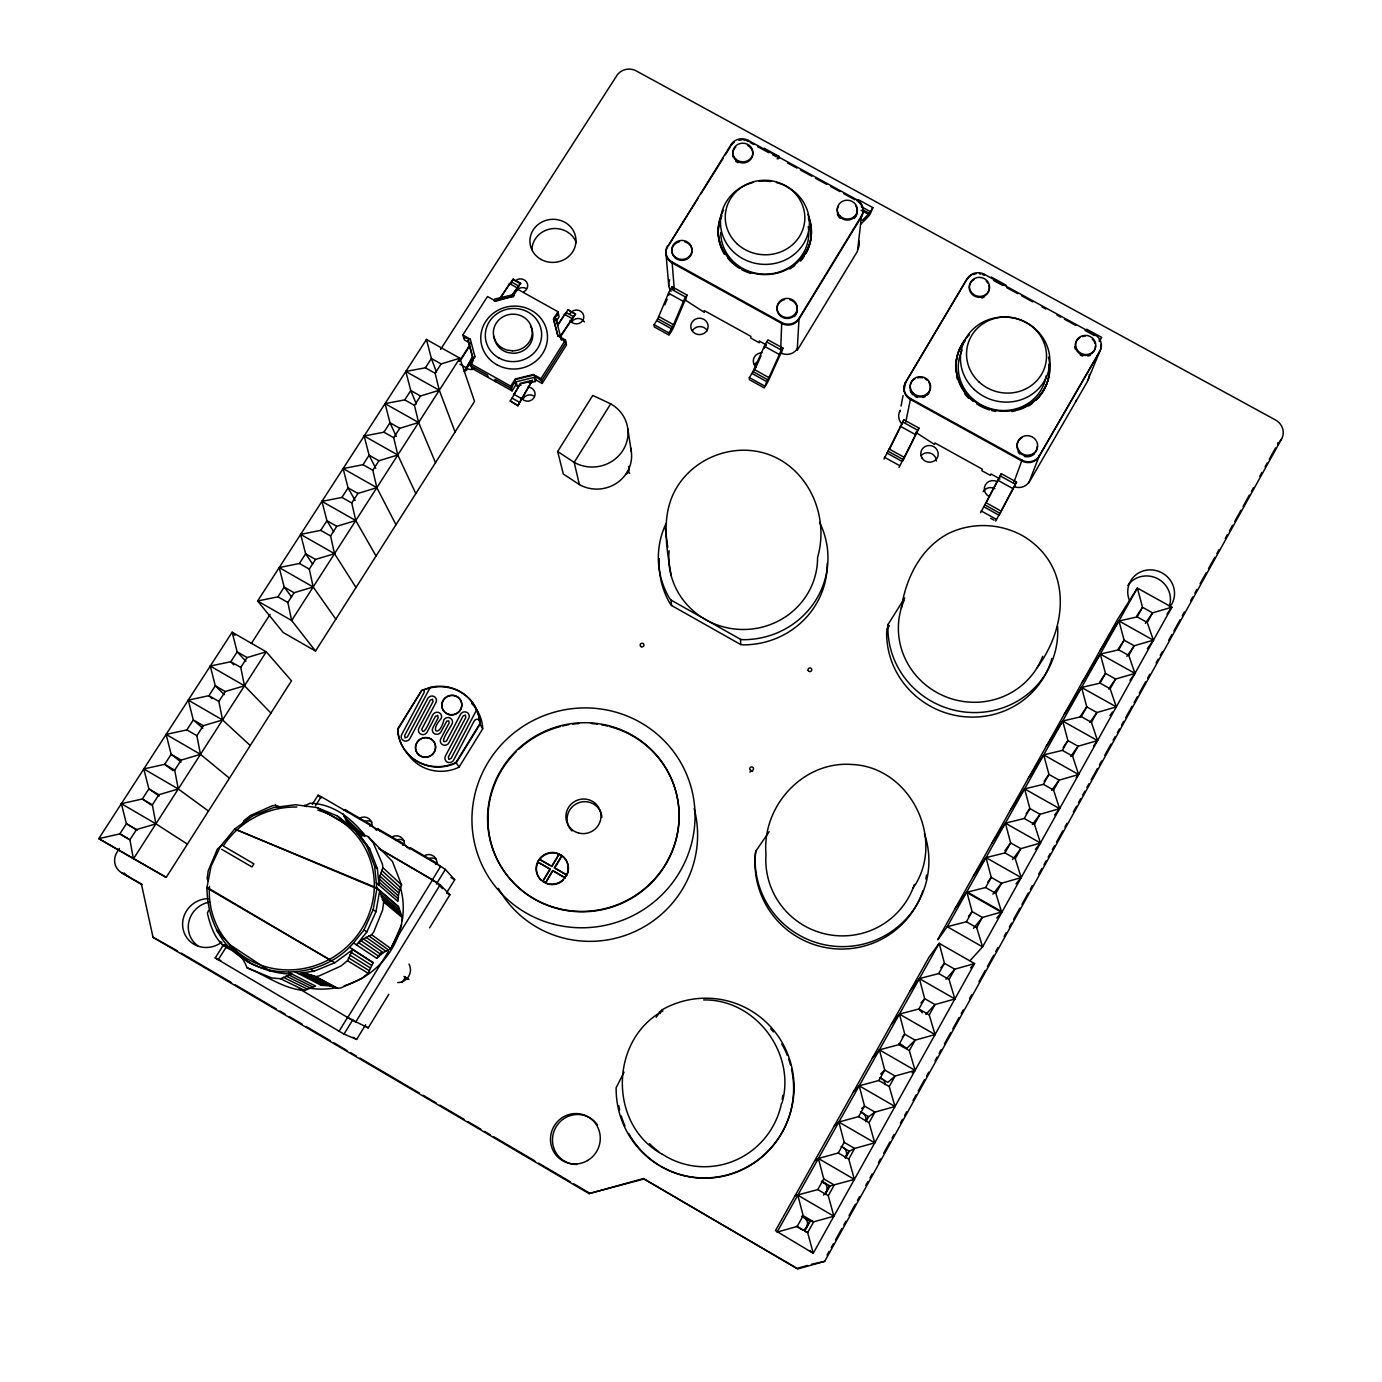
<?xml version="1.0" encoding="UTF-8"?>
<svg xmlns="http://www.w3.org/2000/svg" width="1382" height="1382" viewBox="0 0 1382 1382"><rect width="100%" height="100%" fill="white"/><g stroke="black" fill="none" stroke-linecap="round" stroke-linejoin="round"><path stroke-width="1.5" d="M863.059 210.962A12.542 11.73 6.9 0 1 861.435 216.819L799.003 319.173A12.68 11.972 4.6 0 1 781.694 323.44L672.17 262.96A12.645 11.868 0.3 0 1 667.696 246.704L731.13 144.488A12.524 11.643 3 0 1 748.232 140.394L748.215 141.482A12.507 11.626 3 0 0 746.764 140.791M749.355 377.562L749.355 379.67L764.229 387.927L766.803 381.674A7.186 1.157 -61.5 0 0 768.928 377.614L779.362 354.535A6.875 1.106 -61.7 0 1 781.642 350.233L782.938 348.109L767.943 339.817L766.647 341.924A6.875 1.157 -61.7 0 0 764.367 346.243L754.019 369.34A7.186 1.209 -61.6 0 1 751.912 373.399L749.355 377.562L764.263 385.837M368.148 836.628L373.261 842.916L382.365 863.905L382.883 867.671L379.912 876.153L379.031 885.05L377.39 868.777L369.685 848.824L357.351 831.929L368.148 836.628L392.384 861.401L401.557 884.929L398.759 892.997L397.93 901.444L376.301 882.683L374.643 866.272L366.886 846.199L354.466 829.165L317.117 807.589L295.437 804.756L273.515 807.572L252.802 815.846L234.715 829.01L220.464 846.25L211.031 866.376L206.989 887.33C207.006 909.339 213.899 930.967 228.894 947.447C245.996 963.565 268.367 973.533 291.999 974.137L280.494 978.75L271.77 977.972L247.015 967.797C244.459 961.129 240.589 953.856 233.61 951.11M769.169 831.636L755.833 851.139L755.246 856.875A86.185 85.39 19.9 0 0 922.848 890.906M778.705 158.844L778.792 156.235L764.194 148.254M667.61 245.72A12.645 11.868 0.3 0 0 672.101 261.975L781.728 322.524L780.571 352.79A12.248 11.609 4.5 0 0 797.31 348.644M782.938 348.109L781.556 352.427A6.858 1.106 -61.7 0 0 779.275 356.729L769.273 378.841A10.261 1.658 -61.5 0 1 766.578 384.058L765.006 386.632M861.556 215.799L799.055 318.24L797.207 350.372L857.462 251.282L861.556 215.799A12.559 11.747 6.9 0 0 856.823 199.716L748.232 140.394M856.702 200.753L856.823 199.716M398.517 907.058L376.906 888.626L234.715 829.01L376.802 887.9L398.413 906.367L402.335 917.579L401.419 925.076L390.985 948.657L383.246 952.613L376.63 958.262L353.55 942.921C327.741 972.911 280.701 980.892 246.341 961.095M383.66 902.031L382.659 909.926L373.779 931.865L371.62 934.75L363.466 938.914L356.47 944.856L366.835 931.969L375.939 911.792L379.653 890.958L383.66 902.031L402.335 917.579M858.17 199.595L872.854 207.628L870.28 213.847A10.227 1.572 -62.3 0 1 867.81 217.112L860.537 224.368M782.057 1102.957C796.239 1053.395 755.522 998.892 703.645 999.946M671.168 575.603C666.193 545.717 660.337 513.137 677.681 485.98C691.812 463.834 717.016 450.497 743.153 450.204C798.26 449.945 832.102 507.28 817.574 557.464A74.403 71.829 1.4 0 1 739.802 629.415A74.403 71.829 1.4 0 1 669.113 550.71M904.726 597.905L888.332 624.042L886.674 631.712A84.423 81.728 19.2 0 0 958.659 715.997A84.423 81.728 19.2 0 0 1051.909 658.437M888.332 624.042L887.952 626.426A85.2 82.436 19.1 0 0 974.707 712.576A85.2 82.436 19.1 0 0 1057.576 626.184M353.55 942.921L364.002 929.931L373.175 909.615L376.906 888.626L376.301 882.683M884.031 459.118L903.845 419.748L918.978 428.126L904.122 458.323A10.313 0.985 -61.1 0 1 902.792 460.897M899.924 411.888L900.235 410.281A12.3 11.712 10.8 0 0 901.289 423.307M901.047 406.066L903.068 395.511M903.88 391.279L905.659 381.968L967.279 278.542A12.611 11.851 12.2 0 1 984.364 274.327L1094.769 334.669A12.68 11.937 17.3 0 1 1099.882 351.08L1087.15 381.95L1028.692 483.113L1039.333 455.749L1099.882 351.08M903.845 419.748L902.17 423.911M229.257 947.655L229.844 944.718L216.508 930.138L219.133 931.503M905.763 422.201L910.531 398.569A12.732 12.093 10.8 0 1 905.659 381.968M899.026 467.444L918.978 428.126M755.833 851.139L755.332 853.592A86.997 86.168 19.6 0 0 852.832 946.014A86.997 86.168 19.6 0 0 924.42 833.536M904.778 384.248A12.732 12.093 10.8 0 1 905.504 382.831L967.279 278.542M984.364 274.327L984.122 275.294A12.593 11.833 12.2 0 0 982.637 274.603M901.323 608.097C905.901 578.16 920.533 548.36 948.138 533.642C971.874 521.912 1000.568 523.122 1023.492 536.233C1072.536 566.084 1067.802 626.392 1037.087 667.748M294.625 971.632L321.229 985.331L329.832 985.832L337.985 988.389L341.026 987.871L361.773 978.456L368.165 973.274L373.175 962.528L349.871 947.447M373.019 962.822L352.669 949.659L334.824 962.753L314.077 971.218L297.994 973.36L307.063 973.895L315.666 976.59L318.862 976.038L340.767 966.122L347.521 960.68L352.825 949.365M980.598 512.722L1001.311 473.68L1016.565 482.111L999.221 514.968M242.869 823.517L243.837 820.701L250.574 815.397L272.254 805.775L275.433 805.257L280.995 807.226M1001.311 473.68L998.806 478.794M464.162 371.447L472.454 356.66L469.552 345.327L459.256 361.41M464.818 371.343L472.661 357.264M995.714 521.1L1016.565 482.111M512.048 398.137L520.358 383.315L532.415 380.344L517.904 405.79L510.217 401.005L512.048 398.137L519.546 402.335L517.904 405.79M1013.956 482.059L1022.024 460.154A12.801 12.179 16.9 0 0 1039.333 455.749M519.546 402.335L532.415 380.344M1094.769 334.669L1094.406 335.567L1085.06 330.471M473.266 360.184L470.968 365.85L487.431 375.075L488.174 377.459M1075.542 402.024L1076.215 400.4M686.94 295.005L685.627 297.113A6.858 1.417 -62 0 0 683.382 301.431L673.535 324.718A7.169 1.486 -61.9 0 1 671.462 328.778L668.888 332.907L669.095 335.135L654.325 326.929L654.101 324.701L656.675 320.572A7.169 1.537 -61.9 0 0 658.748 316.513L668.491 293.174A6.841 1.468 -62.1 0 1 670.736 288.873L672.049 286.765L686.94 295.005L685.8 299.428A6.841 1.399 -62 0 0 683.554 303.729L674.105 326.066A10.227 2.108 -61.8 0 1 671.479 331.3L669.89 333.857M664.794 304.835L667.143 299.238M754.399 370.601L761.016 355.83M560.626 854.681A16.135 15.789 -30.2 0 1 560.919 881.44A16.135 15.789 -30.2 0 1 536.285 870.85A16.135 15.789 -30.2 0 1 556.825 853.04L561.748 855.631L554.424 867.81L566.62 874.841L564.979 877.605L552.783 870.574L545.441 882.77L547.756 883.996A16.1 15.772 -30.3 0 0 563.372 880.109M554.424 867.81L566.793 875.169L567.76 873.061A16.1 15.772 -30.3 0 0 564.115 857.704L561.748 855.631M208.647 910.323L207.369 913.105C211.049 928.462 217.095 946.756 234.508 950.885M542.884 881.509L550.226 869.313L538.064 862.299L538.617 860.278L539.498 859.207L551.677 866.238L559.002 854.059M538.064 862.299L537.097 864.406A16.1 15.772 -30.3 0 0 540.707 879.798M912.949 888.281C946.48 840.567 910.652 767.045 852.245 764.505C803.201 760.532 761.724 806.276 765.991 854.352A76.304 75.578 19.6 0 0 914.366 884.48M890.008 448.183L898.956 430.027M899.837 428.195L900.373 427.142M986.679 501.804L997.044 482.024M476.635 709.847L451.137 758.373L448.839 759.392L448.338 757.025L468.723 718.346A4.647 4.492 -21.9 0 0 466.753 712.3A4.647 4.492 -21.9 0 0 460.517 714.373L446.49 741.046C437.489 745.416 451.793 725.325 452 724.013A4.647 4.492 -22.9 0 0 450.048 717.984A4.647 4.492 -22.9 0 0 443.795 720.057C439.822 737.28 428.835 732.235 441.065 718.726A4.647 4.492 -23 0 0 439.113 712.697A4.647 4.492 -23 0 0 432.86 714.753C431.84 715.634 423.514 738.644 421.804 729.091L435.935 702.488A4.647 4.474 -22.3 0 0 433.983 696.476A4.647 4.474 -22.3 0 0 427.746 698.532L407.379 736.934L405.099 737.936L404.598 735.587L430.217 687.424L434.553 686.578A41.425 39.957 -23.5 0 1 474.942 706.288L478.794 715.962L479.83 723.736L482.681 728.85L459.083 767.114L456.665 768.271A40.994 39.542 -23.7 0 1 406.135 751.29M900.77 426.416L901.772 424.602M998.391 479.519L997.217 481.679A8.758 8.378 16.2 0 0 985.401 484.84A8.758 8.378 16.2 0 0 988.821 496.328M827.058 1255.132L829.148 1251.366M831.238 1247.601L833.346 1243.817M835.436 1240.051L841.724 1228.736M843.815 1224.97L845.922 1221.187M849.066 1215.538L855.354 1204.223M857.445 1200.44L859.535 1196.674M865.823 1185.359L867.913 1181.593M870.021 1177.809L872.111 1174.044M878.399 1162.728L880.489 1158.962M883.634 1153.296L889.922 1141.981M892.029 1138.215L894.119 1134.432M900.408 1123.117L902.498 1119.351M904.605 1115.585L906.696 1111.802M912.984 1100.487L916.128 1094.838M918.218 1091.054L924.506 1079.739M926.596 1075.973L928.704 1072.207M934.992 1060.892L937.082 1057.109M939.173 1053.343L941.28 1049.577M944.424 1043.911L950.712 1032.596M952.803 1028.83L959.091 1017.515M961.181 1013.732L963.271 1009.966M969.559 998.65L971.667 994.885M978.992 981.686L985.28 970.354M987.387 966.588L993.675 955.273M995.766 951.507L997.856 947.724M1004.144 936.409L1006.234 932.643M1009.378 926.994L1011.486 923.211M1013.576 919.445L1019.864 908.129M1021.954 904.364L1028.243 893.031M1030.35 889.265L1032.44 885.499M1038.728 874.184L1041.873 868.518M1043.963 864.752L1046.053 860.986M1048.161 857.203L1050.251 853.437M1052.341 849.671L1054.449 845.888M1056.539 842.122L1062.827 830.807M1064.917 827.041L1067.025 823.257M1073.313 811.942L1076.457 806.293M1078.547 802.51L1080.638 798.744M1082.745 794.978L1084.835 791.195M1086.926 787.429L1089.016 783.663M1091.124 779.88L1097.412 768.565M1099.502 764.799L1101.592 761.033M1104.736 755.367L1111.024 744.052M1113.132 740.286L1115.222 736.502M1117.312 732.736L1119.42 728.97M1121.51 725.187L1123.601 721.421M1125.708 717.655L1131.996 706.34M1134.086 702.557L1137.231 696.908M1139.321 693.125L1145.609 681.81M1147.699 678.044L1149.807 674.278M1156.095 662.963L1158.185 659.179M1160.275 655.413L1162.383 651.648M1168.671 640.332L1171.815 634.666M1173.905 630.9L1180.193 619.585M1182.284 615.802L1184.374 612.036M1190.662 600.721L1192.77 596.955M1194.86 593.172L1196.95 589.406M1200.094 583.74L1206.382 572.424M1208.49 568.658L1214.778 557.343M1216.868 553.577L1218.959 549.794M1225.247 538.479L1227.337 534.713M1229.444 530.947L1232.589 525.281M1234.679 521.515L1240.967 510.2M1243.057 506.417L1249.345 495.102M1251.453 491.336L1253.543 487.57M1259.831 476.254L1261.921 472.471M1265.066 466.822L1267.173 463.056M1269.263 459.273L1275.551 447.958M119.439 848.444L117.107 852.072A15.686 14.822 -35.7 0 0 121.581 872.733L141.482 884.411L153.022 937.307L589.026 1193.616L643.373 1178.587L797.604 1268.987L824.691 1261.369L1281.632 438.854A14.528 13.647 25.2 0 0 1275.5 419.973L636.256 70.914A14.165 13.077 -0.4 0 0 616.873 75.509L440.547 349.473M805.274 1229.082L809.766 1221.049L801.923 1216.471M825.693 1192.562L829.269 1186.171M845.076 1157.874L848.634 1151.534M866.117 1120.249L867.879 1117.105M795.099 1195.689L817.781 1189.591L828.267 1195.706L833.882 1216.212L813.687 1221.826L810.388 1220.98L804.67 1231.207L807.658 1232.589L813.238 1253.284L775.475 1230.636L929.032 957.173L939.173 943.336L974.586 963.582L813.238 1253.284L809.679 1250.658M825.209 1194.48L829.943 1185.998L854.387 1179.399L848.738 1159.066L838.269 1152.985L818.403 1158.479L814.585 1160.984M845.611 1157.978L849.377 1151.241L854.663 1148.442L874.754 1142.828L869.053 1122.668L858.637 1116.621L838.857 1122.011L833.968 1126.468M865.875 1121.718L868.673 1116.708L874.961 1112.113L894.983 1106.498L889.248 1086.528L878.848 1080.517L859.189 1085.803L853.23 1092.195M970.164 960.525L982.585 946.877L976.694 927.65L982.377 917.475L1002.105 911.844L966.83 891.77L954.997 908.803M1001.725 912.517L995.869 893.359L1001.518 883.236L1021.212 877.605L1015.234 858.706L1004.99 852.901L986.005 857.635L973.498 875.877M1015.234 858.706L1020.849 848.652L1040.473 843.02L1034.462 824.277L1024.252 818.507L1005.37 823.154L991.879 843.141M1034.462 824.277L1040.041 814.292L1059.614 808.66L1053.568 790.072L1043.393 784.337L1024.598 788.897L1010.138 810.612M1053.568 790.072L1059.113 780.156L1078.634 774.525L1072.553 756.092L1062.395 750.391L1043.704 754.866L1028.312 778.291M1072.553 756.092L1078.064 746.245L1097.533 740.597L1091.417 722.337L1081.294 716.653L1062.689 721.041L1046.347 746.159M1091.417 722.337L1096.893 712.542L1116.311 706.893L1110.161 688.789L1100.055 683.14L1081.553 687.441L1064.295 714.218M1110.161 688.789L1115.602 679.046L1134.967 673.397L1128.783 655.448L1118.712 649.834L1100.297 654.066L1082.123 682.466M1128.783 655.448L1134.19 645.774L1153.504 640.125L1147.371 648.659M1099.761 651.06L1118.919 620.898L1153.434 640.281L1147.215 622.47L1152.571 612.865L1171.85 607.216L1137.351 588.076L1117.382 619.706L937.722 939.535M828.267 1195.706L834.244 1185.013L823.758 1178.898L818.403 1158.479L854.387 1179.399M848.738 1159.066L854.663 1148.442L844.212 1142.378L838.857 1122.011L874.754 1142.828M869.053 1122.668L874.961 1112.113L864.527 1106.084L859.189 1085.803L894.983 1106.498M889.248 1086.528L895.104 1076.025L915.091 1070.411L909.321 1050.614L898.939 1044.637L879.384 1049.836L872.353 1058.111M909.321 1050.614L915.126 1040.18L935.061 1034.565L929.24 1014.924L918.892 1008.981L899.44 1014.094L891.373 1024.252M929.24 1014.924L935.027 1004.576L954.893 998.961L949.037 979.493L938.706 973.567L919.376 978.594L910.254 990.618M949.037 979.493L954.772 969.197L974.586 963.582L970.596 967.832M937.86 939.743L947.223 926.683L966.398 921.794L972.099 911.619L966.83 891.77M1001.812 912.431L966.519 892.34L985.608 887.52L991.274 877.415L986.005 857.635L1021.212 877.605L1015.977 883.875M1004.99 852.901L1010.622 842.865L1005.37 823.154L1040.473 843.02L1035.36 849.343M1024.252 818.507L1029.849 808.539L1024.598 788.897L1059.614 808.66L1054.604 815.034M1043.393 784.337L1048.938 774.421L1043.704 754.866L1078.634 774.525L1076.181 777.721M1062.395 750.391L1067.906 740.545L1062.689 721.041L1097.533 740.597L1093.646 745.762M1081.294 716.653L1086.77 706.858L1081.553 687.441L1116.311 706.893M1100.055 683.14L1105.496 673.414L1100.297 654.066L1134.967 673.397L1129.975 680.272M1118.712 649.834L1124.119 640.16L1118.919 620.898M1118.85 621.036L1137.161 616.89L1142.534 607.285L1137.351 588.076L947.223 926.683L982.585 946.877L1171.85 607.216L1167.013 614.04M938.706 973.567L944.459 963.306L939.173 943.336L777.064 1232.122L797.155 1226.439L803.184 1215.694L797.794 1195.171L833.882 1216.212M817.781 1189.591L823.758 1178.898M838.269 1152.985L844.212 1142.378M858.637 1116.621L864.527 1106.084L861.642 1108.519M878.848 1080.517L884.722 1070.031L879.384 1049.836L915.091 1070.411L912.103 1072.812M898.939 1044.637L904.761 1034.22L899.44 1014.094L935.061 1034.565M918.892 1008.981L924.679 998.65L919.376 978.594L954.893 998.961M1099.312 341.492L1101.679 337.381L1086.753 329.227M624.042 1072.207L616.147 1087.703A90.003 88.811 -69.9 0 0 719.504 1176.618A90.003 88.811 -69.9 0 0 789.001 1057.524A90.003 88.811 -69.9 0 0 661.391 1010.173L656.139 1017.238M537.857 861.953L550.019 868.984L542.677 881.198L545.441 882.77M551.867 866.566L559.192 854.404L557.067 853.506A16.1 15.772 -30.3 0 0 541.485 857.376L539.706 859.552L550.14 865.564M545.631 883.098L552.783 870.574M554.614 868.155L561.938 855.976M862.403 220.325L868.449 214.279A7.169 1.106 -62.3 0 0 870.418 211.636L872.854 207.628M223.21 945.305L215.212 957.968L343.997 1034.099L356.608 1039.437L365.625 1024.753M446.783 892.617L454.678 879.764L445.367 869.433L440.668 866.341L321.211 796.688L318.085 795.186L312.367 804.22M354.328 1021.004L368.182 1027.897L388.808 994.314M429.647 927.771L449.876 894.793L440.081 884.618L431.702 879.539M402.127 982.55L405.444 977.143L408.951 979.475M430.217 687.424L421.683 690.413L397.671 728.867L397.757 731.493A41.425 39.957 -23.5 0 0 453.521 763.572L455.974 762.398L479.83 723.736M339.022 1031.318L348.057 1016.651M431.633 881.008L440.668 866.341M388.446 951.421L347.728 1017.515L299.186 988.769M391.849 945.91L432.566 879.816L434.19 880.783M343.997 1034.099L352.997 1019.467M436.349 884.065L445.367 869.433M440.184 884.722L355.692 1022.075L348.903 1018.137M579.386 484.581L563.338 474.043L557.654 451.517L592.757 395.407L610.671 403.855L574.186 462.383L579.386 484.581A34.515 32.926 -5.7 0 0 617.737 482.387A34.515 32.926 -5.7 0 0 630.538 447.699M777.133 158.895L778.792 156.235M424.412 689.722A41.391 39.923 -23.5 0 1 479.951 721.542L480.072 724.168L456.233 762.795L453.78 763.97A41.391 39.923 -23.5 0 1 398.068 731.924L397.981 729.299L421.683 690.413M668.819 244.908L698.29 197.954M700.553 194.344L723.218 158.222M725.481 154.611L730.007 147.39M887.037 629.346L889.317 625.718M468.913 342.46L464.438 339.955L462.815 334.98L487.5 296.543L494.981 300.706L513.016 296.301L517.542 289.218L557.965 311.71L553.456 318.827L558.069 336.413L553.595 319.467L554.493 318.033L555.996 318.879L560.556 336.672L575.482 313.921L568.019 309.775L557.568 325.409L562.802 317.152M514.156 393.956L520.513 383.902M521.239 384.991L517.231 385.975L515.745 385.129L514.57 381L516.073 381.829L534.212 377.355L535.11 375.921L533.607 375.075L515.486 379.549L511.426 388.515L494.929 379.29L495.654 381.657M559.572 337.243L575.482 313.921M529.271 383.004L535.283 381.518L536.181 380.085L535.11 375.921L541.589 381.069L565.981 342.46L561.178 338.555M536.181 380.085L542.176 383.436L540.984 378.703L565.463 339.972L557.948 335.791M542.176 383.436L566.499 344.93L565.463 339.972M218.149 959.851L227.322 945.34M315.476 805.758L321.211 796.688M515.745 385.129L512.1 390.864L510.735 386.165L515.313 378.962L533.452 374.487L540.984 378.703M556.359 321.056L559.054 316.806L557.965 311.71M166.203 877.397L291.498 680.808L266.26 651.82L232.141 632.213L98.761 838.649L166.203 877.397L98.761 838.649L119.854 833.882L129.925 839.772L133.398 858.93L266.26 651.82L247.102 657.573L240.762 667.437L244.476 685.783L270.941 713.077M315.511 651.06L474.544 401.385L459.861 358.197L426.451 339.488L257.622 600.997L283.206 632.524L315.511 651.06L291.671 620.518L257.622 600.997L277.937 596.817L287.836 602.483L291.671 620.518L459.861 358.197L441.117 363.95L435.123 373.278L439.303 390.26L455.075 431.944M511.029 296.387L520.599 283.258L513.171 279.112L499.04 299.307M512.169 295.506L520.599 283.258M512.1 390.864L471.763 368.268L470.156 363.431L474.752 356.262M513.171 296.957L514.087 295.541L512.653 294.746L494.566 299.099L493.668 300.516L495.153 301.345L513.016 296.301M287.836 602.483L294.107 592.74L313.178 586.987L335.826 619.188M291.619 596.955L284.208 587.074L279.199 567.57L313.178 586.987L309.292 569.108L315.511 559.434L334.53 553.681L356.003 587.505M312.695 564.167L305.647 553.802L300.637 534.368L334.53 553.681L330.592 535.94L336.776 526.317L355.761 520.565L376.059 556.013M333.615 531.604L326.929 520.72L321.937 501.355L355.761 520.565L351.771 502.996L357.921 493.443L376.837 487.691L395.995 524.711M355.088 500.422L348.091 487.863L343.116 468.567L376.837 487.691L372.812 470.26L378.91 460.759L397.791 455.006L415.809 493.599M375.731 468.308L369.115 455.214L364.14 435.986L397.791 455.006L393.715 437.714L399.778 428.282L418.608 422.529L435.503 462.676M396.237 436.384L390 422.771L385.042 403.613L418.608 422.529L414.479 405.392L420.508 396.012L439.303 390.26L405.807 371.447L410.765 390.536L416.31 403.959M473.456 360.305L468.083 340.387L470.312 339.177L462.815 334.98M470.398 343.306L469.483 344.723L468.083 340.387M460.966 359.648L468.653 347.659M499.178 300.032L508.939 284.796M511.081 283.293L513.171 279.112M181.077 762.035L171.161 754.278L166.099 734.412L186.864 729.903L193.307 719.918L188.263 700.121L208.907 695.699L218.874 701.451L222.554 719.953L250.246 745.537M277.937 596.817L284.208 587.074L294.107 592.74M279.199 567.57L299.41 563.476L305.647 553.802L315.511 559.434M300.637 534.368L320.745 530.342L326.929 520.72L336.776 526.317M321.937 501.355L341.941 497.416L348.091 487.863L357.921 493.443M343.116 468.567L363 464.697L369.115 455.214L378.91 460.759M364.14 435.986L383.937 432.203L390 422.771L399.778 428.282M385.042 403.613L404.736 399.899L410.765 390.536L420.508 396.012M405.807 371.447L425.397 367.802L431.391 358.491L426.451 339.488M251.386 643.425L270.077 614.385M129.925 839.772L136.49 829.58L155.907 823.845L187.399 844.126M137.181 830.288L126.418 823.689L121.357 803.668L155.907 823.845L152.383 804.86L158.895 794.719L178.261 788.984L208.492 811.061M159.189 796.049L148.859 788.88L143.797 768.928L178.261 788.984L174.702 770.154L181.163 760.1L200.476 754.347L229.429 778.187M166.099 734.412L200.476 754.347L196.866 735.69L203.292 725.705L222.554 719.953L188.263 700.121M218.874 701.451L225.266 691.518L244.476 685.783L210.271 666.055L215.298 685.783L224.402 694.645M1136.695 616.113L1142.534 607.285L1152.571 612.865L1145.402 623.351M1118.176 649.091L1124.119 640.16L1134.19 645.774L1126.866 656.381M1099.83 681.827L1105.496 673.414L1115.602 679.046L1108.606 689.048M1079.843 717.051L1086.77 706.858L1096.893 712.542L1089.759 722.596M1063.207 747.368L1067.906 740.545L1078.064 746.245L1070.774 756.369M1277.607 444.624L1281.632 438.854M1044.118 781.314L1048.938 774.421L1059.113 780.156L1051.65 790.349M1026.135 813.739L1029.849 808.539L1040.041 814.292L1032.371 824.553M1004.852 850.811L1010.622 842.865L1020.849 848.652L1012.453 859.604M1109.953 715.496L1112.493 712.058M987.733 882.182L991.274 877.415L1001.518 883.236L992.915 894.154M968.471 916.37L972.099 911.619L982.377 917.475L973.515 928.324M376.63 958.262L381.536 952.129M435.537 864.424L436.902 863.197L440.271 866.842M940.866 967.728L944.459 963.306L954.772 969.197L945.944 979.268M409.193 849.066L410.592 847.857L436.988 863.232M402.611 845.231L404.028 844.022L407.725 847.874M376.336 829.908L377.77 828.716L404.114 844.074M369.771 826.073L371.309 824.95L376.595 830.288M920.965 1002.969L924.679 998.65L935.027 1004.576L925.854 1014.388M996.768 917.993L1002.105 911.844M902.187 1037.018L904.761 1034.22L915.126 1040.18L906.92 1048.282L898.697 1043.548M880.662 1074.021L884.722 1070.031L895.104 1076.025L887.849 1082.382L879.626 1077.632M554.493 318.033L558.501 314.267M662.963 1010.95C609.687 1039.748 608.356 1124.464 661.702 1153.918M563.856 315.493L565.912 313.939M247.015 967.797C266.104 975.312 283.586 989.132 304.645 990.445L315.562 986.057L288.596 972.41M304.61 805.844L310.086 803.236C332.181 803.702 350.372 817.28 363.725 833.882L364.762 836.456M222.433 844.972L217.423 848.98L208.233 870.729L207.127 878.607L208.423 881.232M643.373 1178.587L797.086 1268.348L807.399 1265.446M811.528 1264.271L824.691 1261.369M644.427 1178.863L589.026 1193.616M522.534 383.401L532.571 380.931M121.357 803.668L142.346 799.003L152.383 804.86M143.797 768.928L164.683 764.332L174.702 770.154M210.271 666.055L230.811 661.719L240.762 667.437M321.229 985.331L328.847 984.312M665.986 523.692A84.82 81.883 1.4 0 0 669.389 598.078L670.875 599.995L740.614 639.365L743.084 639.693A84.82 81.883 1.4 0 0 819.543 522.361M659.318 558.587A84.043 81.175 1.4 0 0 670.097 603.623L671.583 605.523L740.683 644.548L743.136 644.858A84.043 81.175 1.4 0 0 827.248 563.39M423.255 689.67L424.378 691.967L401.696 734.619A4.664 4.492 -25.2 0 0 403.648 740.683A4.664 4.492 -25.2 0 0 409.901 738.593L430.268 700.19L432.549 699.188L433.032 701.538L418.901 728.141A4.664 4.492 -24.3 0 0 420.854 734.188A4.664 4.492 -24.3 0 0 427.107 732.115L435.382 716.429L437.662 715.41L438.163 717.776L432.825 727.83A4.664 4.492 -23.8 0 0 434.777 733.877A4.664 4.492 -23.8 0 0 441.031 731.804L446.783 721.058L448.925 720.92L449.098 723.062L440.806 738.748A4.664 4.509 -24.2 0 0 442.758 744.794A4.664 4.509 -24.2 0 0 449.012 742.721L463.056 716.031L465.319 715.03L465.838 717.379L445.436 756.058A4.664 4.509 -25.1 0 0 447.405 762.138A4.664 4.509 -25.1 0 0 453.659 760.048L474.181 721.007A3.196 3.092 -21.8 0 1 479.139 720.039L479.623 720.575M220.446 942.23L221.535 942.921M463.626 337.484L468.999 338.953M221.846 944.614L232.746 949.365M352.565 1020.192L349.542 1018.499M317.117 807.589L337.122 815.846L358.664 833.363M153.022 937.307L177.57 950.92M215.212 957.968L220.774 960.542M280.494 978.75L304.645 990.445M283.224 977.281L307.236 989.063M270.164 971.304L229.844 944.718L228.894 947.447L233.057 949.538M286.057 976.038L309.913 987.871M227.512 946.549L233.264 949.399M288.959 975.018L312.678 986.886M301.051 973.291L324.131 985.262M304.075 973.481L326.998 985.435M307.063 973.895L329.832 985.832M312.885 975.467L335.36 987.318M310.017 974.569L332.63 986.472M315.666 976.59L337.985 988.389M121.581 872.733L142.139 884.445M310.829 969.473L314.077 971.218M750.098 142.501L753.829 144.54M757.578 146.596L768.807 152.728M772.538 154.767L776.287 156.805M787.498 162.938L796.861 168.051M800.593 170.09L811.821 176.222M815.553 178.278L826.782 184.393M830.53 186.449L839.876 191.562M843.607 193.601L854.836 199.734M991.274 277.056L1006.096 285.158M861.228 206.626L870.418 211.636M993.468 280.408L1002.814 285.504M1006.545 287.56L1017.757 293.675M1021.505 295.731L1032.717 301.863M1042.063 306.959L1045.811 309.015M1057.023 315.148L1060.754 317.186M1064.503 319.225L1075.714 325.357M863.819 210.392L869.347 213.398M861.107 210.254L868.449 214.279M910.531 398.569L1022.024 460.154M670.736 288.873L685.627 297.113M766.647 341.924L781.642 350.233M685.247 300.049L704.336 312.367L704.25 310.57L750.841 336.344L750.823 338.089L759.305 342.771L759.323 341.043L766.405 344.964M902.567 421.89L917.717 430.268M1000.067 475.84L1015.304 484.287M668.491 293.174L683.382 301.431M764.367 346.243L779.362 354.535M915.661 432.272L934.595 444.52L934.975 442.966L982.326 469.189L981.842 470.675L990.462 475.443L990.946 473.957L999.946 478.932M900.235 426.192L915.368 434.57M997.683 480.141L1012.92 488.589M658.748 316.513L673.535 324.718M754.019 369.34L768.928 377.614M657.797 318.776L672.585 326.981M753.017 371.585L767.908 379.86M889.058 448.943L904.104 457.287M985.902 502.651L1001.034 511.046M656.675 320.572L671.462 328.778M751.912 373.399L766.803 381.674M887.97 451.154L902.999 459.48M984.744 504.845L999.877 513.24M886.881 452.985L901.91 461.329M983.673 506.693L998.806 515.089M654.101 324.701L668.888 332.907M884.376 457.2L899.423 465.544M981.203 510.943L996.353 519.338M990.669 518.319L994.038 520.168M1137.161 616.89L1147.215 622.47M513.344 279.786L520.755 283.897M575.603 314.56L568.019 309.775M511.375 281.928L518.803 286.057M566.223 312.591L573.685 316.737M509.232 283.431L516.661 287.577M564.167 314.146L571.647 318.309M472.54 357.454L474.026 358.301L474.959 356.867L470.312 339.177M470.156 363.431L510.735 386.165M459.981 364.243L465.596 367.387M513.534 394.095L521.049 398.31M510.217 401.005L517.732 405.22M441.117 363.95L431.391 358.491L436.591 372.414M425.397 367.802L435.123 373.278M404.736 399.899L414.479 405.392M383.937 432.203L393.715 437.714M363 464.697L372.812 470.26M341.941 497.416L351.771 502.996M985.608 887.52L995.869 893.359M320.745 530.342L330.592 535.94M966.398 921.794L976.694 927.65M299.41 563.476L309.292 569.108M247.102 657.573L237.168 651.855L232.141 632.213L234.975 635.357M552.973 870.902L565.152 877.933M225.266 691.518L215.298 685.783L208.907 695.699L211.982 698.601M203.292 725.705L193.307 719.918L202.809 728.228M860.416 1111.923L868.673 1116.708M186.864 729.903L196.866 735.69M181.163 760.1L171.161 754.278L164.683 764.332L173.044 770.655M841.085 1146.438L849.377 1151.241M343.824 810.474A3.887 0.864 -58.5 0 1 345.137 809.697L371.309 824.95M450.998 877.622L454.678 879.764M378.927 848.496L432.566 879.816M379.912 849.308L432.773 880.161M446.611 892.893L449.876 894.793M158.895 794.719L148.859 788.88L142.346 799.003L151.053 804.842M821.651 1181.161L829.943 1185.998M821.444 1181.627L827.697 1185.272M221.638 849.274L251.939 866.946L253.891 863.836L223.262 845.974A83.732 80.191 -36.2 0 1 296.836 807.036M803.184 1215.694L813.687 1221.826L807.658 1232.589L797.155 1226.439M802.078 1216.125L810.388 1220.98M136.49 829.58L126.418 823.689L119.854 833.882L128.923 839.237M796.36 1226.352L803.011 1230.239M207.093 888.056L334.824 962.753M348.178 1017.791L349.37 1018.482M348.247 1017.757L346.986 1016.997M181.301 953.096L231.537 982.637M235.251 984.83L276.193 1008.895M279.907 1011.071L285.487 1014.353M289.218 1016.547L302.243 1024.2M305.958 1026.394L330.16 1040.611M333.874 1042.788L346.899 1050.458M350.613 1052.635L356.193 1055.917M359.925 1058.111L419.472 1093.11M423.186 1095.287L436.211 1102.957M439.925 1105.134L464.127 1119.351M467.842 1121.545L480.867 1129.198M484.581 1131.392L490.161 1134.674M493.892 1136.85L534.834 1160.915M538.548 1163.108L570.179 1181.696M573.893 1183.89L588.784 1192.631M206.989 887.33L331.732 960.939M364.9 1025.945L368.182 1027.897M237.341 952.319L224.61 944.787L225.802 945.409M352.946 1037.277L356.608 1039.437M347.521 960.68L368.165 973.274M348.471 957.795L369.063 970.544M434.224 881.042L436.246 882.338M349.646 954.979L370.186 967.866M351.045 952.267L371.499 965.292M557.654 451.517L574.186 462.383A35.587 33.876 -5.5 0 0 623.006 450.238A35.587 33.876 -5.5 0 0 610.671 403.855M403.976 976.418L407.517 978.767M358.646 942.697L378.685 956.206M360.978 940.71L380.896 954.323M363.466 938.914L383.246 952.613M366.075 937.324L385.733 951.092M368.804 935.925L388.307 949.779M361.065 831.981L363.725 833.882M364.002 929.931L366.835 931.969M371.62 934.75L390.985 948.657M237.428 952.993L250.073 962.909M373.175 909.615L375.939 911.792M382.313 899.406L401.074 915.074M381.207 896.659L400.003 912.483M275.433 805.257L278.646 807.969M380.309 893.843L399.156 909.805M379.1 882.079L397.981 898.611M379.394 879.107L398.258 895.795M379.912 876.153L398.759 892.997M380.689 873.269L399.467 890.233M304.679 805.17L306.32 806.639M374.643 866.272L377.39 868.777M381.674 870.418L400.417 887.538M382.883 867.671L401.557 884.929M369.685 848.824L354.086 829.01M337.122 815.846L352.704 828.371L347.003 821.754L343.099 813.946M348.713 824.104L358.888 833.812M318.085 795.186L321.021 797.984M349.784 825.59L358.905 834.279M347.003 821.754L361.6 835.713M345.483 819.267L363.069 836.11M344.187 816.658L363.293 835.039M345.137 809.697L347.953 812.461M377.873 828.768L380.465 831.411M436.867 882.804L442.499 888.643M233.748 664.794L230.811 661.719L237.168 651.855L245.858 661.27M455.974 762.398L459.083 767.114M659.335 1011.762L660.164 1013.593M516.073 381.829L517.231 385.975M560.418 336.431L561.42 340.179M534.212 377.355L535.283 381.518M560.487 335.826L561.109 338.728M555.996 318.879L556.946 323.302M627.791 428.8L631.367 451.931M665.243 527.924L667.731 547.358M670.875 599.995L671.583 605.523M666.038 254.167L668.75 285.694M672.049 286.765L672.239 289.114M672.101 261.975L674.347 290.03M482.681 728.85L482.56 726.258A40.994 39.542 -23.7 0 0 471.59 703.369M731.13 144.488L731.147 145.576A12.507 11.626 3 0 1 734.378 142.191M740.614 639.365L740.683 644.548M317.843 810.197A83.732 80.191 -36.2 0 1 372.034 904.26A83.732 80.191 -36.2 0 1 279.354 969.421A83.732 80.191 -36.2 0 1 209.477 886.363M400.141 886.484A79.966 76.822 -37.4 0 1 402.231 920.671M401.471 924.731A79.966 76.822 -37.4 0 1 344.187 985.798M336.085 987.75A79.966 76.822 -37.4 0 1 309.188 988.147M530.446 325.962A19.383 18.26 -7.1 0 1 530.049 344.239A19.383 18.26 -7.1 0 1 513.067 353.274L508.058 352.617A19.383 18.26 -7.1 0 1 494.151 336.448M671.116 291.222A12.213 11.505 0.2 0 1 669.631 279.786M738.748 140.238A12.507 11.626 3 0 1 741.979 139.876M743.62 139.979A12.507 11.626 3 0 1 745.209 140.29M858.084 201.617A12.542 11.73 6.9 0 1 862.938 209.425M858.827 240.744A12.127 11.384 6.9 0 1 857.686 249.382M808.228 226.613A44.017 41.27 3.7 0 1 768.237 274.068A44.017 41.27 3.7 0 1 720.765 232.383M776.459 182.562A44.483 41.65 3.7 0 1 801.37 246.929A44.483 41.65 3.7 0 1 728.504 246.307A44.483 41.65 3.7 0 1 753.518 182.372M759.202 181.37A44.483 41.65 3.7 0 1 770.776 181.474M796.878 312.367A10.14 9.57 4.5 0 1 794.27 316.651M737.85 162.713A10.002 9.311 3 0 1 735.777 161.21M733.186 157.012A10.002 9.311 3 0 1 732.857 154.594M856.823 214.21A10.037 9.38 6.8 0 1 854.249 218.408M840.066 218.287A10.037 9.38 6.8 0 1 837.44 214.055M810.163 223.642A46.539 43.619 3.7 0 1 806.121 253.234M804.117 256.516A46.539 43.619 3.7 0 1 800.506 261.129M724.41 254.288A46.539 43.619 3.7 0 1 721.87 215.713M808.435 218.183A46.539 43.619 3.7 0 1 809.679 221.811M808.505 217.164A46.591 43.671 3.7 0 1 801.836 258.659M794.84 265.499A46.591 43.671 3.7 0 1 789.899 268.885M750.772 273.446A46.591 43.671 3.7 0 1 741.443 269.507M739.716 268.505A46.591 43.671 3.7 0 1 727.761 258.106M724.393 253.303A46.591 43.671 3.7 0 1 721.093 216.473M764.332 348.437A6.858 1.157 -61.7 0 1 765.006 347.003M765.386 346.277A6.858 1.157 -61.7 0 1 766.388 344.481M668.853 295.161A6.824 1.451 -62.1 0 1 669.527 293.692M747.887 145.576A10.02 9.329 3 0 1 751.048 159.034A10.02 9.329 3 0 1 736.399 160.692A10.02 9.329 3 0 1 735.794 146.941M855.873 206.039A10.054 9.398 6.8 0 1 853.713 217.941A10.054 9.398 6.8 0 1 840.809 217.82A10.054 9.398 6.8 0 1 838.494 205.901M789.727 299.669A10.14 9.588 4.5 0 1 795.445 314.457A10.14 9.588 4.5 0 1 778.826 314.336A10.14 9.588 4.5 0 1 784.475 299.618M684.66 241.746A10.123 9.501 0.4 0 1 690.223 256.413A10.123 9.501 0.4 0 1 673.639 256.275A10.123 9.501 0.4 0 1 679.426 241.695M807.831 214.365A46.625 43.706 3.7 0 1 762.76 274.552A46.625 43.706 3.7 0 1 723.546 210.219M799.055 318.24A12.697 11.989 4.6 0 1 781.728 322.524M1029.262 481.644A12.369 11.799 17.1 0 1 1013.991 486.602M904.26 385.751A12.732 12.093 10.8 0 0 910.358 399.415L1021.73 460.932A12.784 12.179 17 0 0 1039.039 456.544L1099.502 351.961A12.663 11.92 17.3 0 0 1100.867 344.412M967.054 279.51A12.593 11.833 12.2 0 1 971.563 275.208M973.014 274.534A12.593 11.833 12.2 0 1 976.176 273.757M979.441 273.774A12.593 11.833 12.2 0 1 981.065 274.085M1099.139 339.989A12.663 11.92 17.3 0 1 1099.917 341.389M1089.292 374.487A12.248 11.557 17.4 0 1 1087.824 380.292M1046.209 375.818A44.379 41.978 14.3 0 1 990.03 408.485A44.379 41.978 14.3 0 1 962.097 350.199M928.911 392.972A10.175 9.674 10.9 0 1 927.322 394.976M925.232 396.513A10.175 9.674 10.9 0 1 922.796 397.463M917.527 397.429A10.175 9.674 10.9 0 1 915.074 396.444M912.949 394.889A10.175 9.674 10.9 0 1 910.254 390.536M1034.22 453.987A10.227 9.726 16.8 0 1 1024.425 456.457M1019.795 453.918A10.227 9.726 16.8 0 1 1018.137 451.879M984.209 297.044A10.089 9.484 12.3 0 1 981.807 297.976M1090.294 355.105A10.123 9.536 17.2 0 1 1087.876 356.055M1082.659 356.02A10.123 9.536 17.2 0 1 1080.206 355.036M1075.334 349.18A10.123 9.536 17.2 0 1 1074.92 346.692M1048.955 364.641A46.919 44.379 14.3 0 1 1036.31 400.003M1031.801 403.838A46.919 44.379 14.3 0 1 1028.502 406.066M968.575 398.206A46.919 44.379 14.3 0 1 964.636 393.611M957.519 379.497A46.919 44.379 14.3 0 1 956.569 375.714M955.964 371.827A46.919 44.379 14.3 0 1 956.672 358.318M957.121 356.435A46.919 44.379 14.3 0 1 964.912 340.957M1049.266 363.777A46.953 44.414 14.3 0 1 1028.795 405.22M1027.068 406.222A46.953 44.414 14.3 0 1 1017.791 410.108M1015.856 410.644A46.953 44.414 14.3 0 1 1011.883 411.473M995.541 411.387A46.953 44.414 14.3 0 1 991.533 410.523M989.564 409.953A46.953 44.414 14.3 0 1 976.625 403.855M973.308 401.436A46.953 44.414 14.3 0 1 958.331 380.499M957.743 378.633A46.953 44.414 14.3 0 1 965.137 340.058M988.925 285.435A10.089 9.484 12.3 0 1 982.878 296.785A10.089 9.484 12.3 0 1 970.216 291.792A10.089 9.484 12.3 0 1 974.068 279.544M986.247 281.151A10.089 9.484 12.3 0 1 987.871 283.137M1095.442 345.932A10.14 9.553 17.2 0 1 1087.392 355.329A10.14 9.553 17.2 0 1 1075.973 349.093A10.14 9.553 17.2 0 1 1080.068 337.519M1082.486 336.586A10.14 9.553 17.2 0 1 1085.077 336.275M1092.281 339.126A10.14 9.553 17.2 0 1 1095.028 343.444M1037.329 446.282A10.244 9.743 16.8 0 1 1029.141 455.887A10.244 9.743 16.8 0 1 1017.636 449.53A10.244 9.743 16.8 0 1 1021.851 437.749M928.946 382.434A10.192 9.674 10.9 0 1 925.422 395.667A10.192 9.674 10.9 0 1 911.481 392.039A10.192 9.674 10.9 0 1 915.022 378.806M917.458 377.856A10.192 9.674 10.9 0 1 922.71 377.891M925.18 378.875A10.192 9.674 10.9 0 1 927.305 380.413M1048.489 357.109A47.005 44.466 14.3 0 1 990.842 409.418A47.005 44.466 14.3 0 1 969.318 334.807M694.161 808.591A106.5 104.41 -24.7 0 1 630.676 933.351A106.5 104.41 -24.7 0 1 498.401 888.332M571.975 830.979A17.5 17.137 -23.4 0 1 577.382 803.27A17.5 17.137 -23.4 0 1 601.913 817.332M609.635 726.535A95.928 93.907 -23.3 0 1 669.786 856.926A95.928 93.907 -23.3 0 1 528.269 895.294A95.928 93.907 -23.3 0 1 515.97 751.929M518.941 749.079A95.928 93.907 -23.3 0 1 560.539 726.466M562.526 725.965A95.928 93.907 -23.3 0 1 568.624 724.721M572.753 724.116A95.928 93.907 -23.3 0 1 578.954 723.529M591.306 723.546A95.928 93.907 -23.3 0 1 597.508 724.151M601.602 724.773A95.928 93.907 -23.3 0 1 607.648 726.034M770.707 1028.726A89.156 87.964 -70.1 0 1 773.436 1031.905M781.763 1043.946A89.156 87.964 -70.1 0 1 787.256 1055.261M788.725 1059.217A89.156 87.964 -70.1 0 1 790.556 1065.228M791.558 1069.305A89.156 87.964 -70.1 0 1 757.25 1160.759A89.156 87.964 -70.1 0 1 660.855 1166.304M659.059 1165.216A89.156 87.964 -70.1 0 1 628.724 1133.499M624.958 1125.933A89.156 87.964 -70.1 0 1 621.261 1115.965M619.637 1109.867A89.156 87.964 -70.1 0 1 618.808 1105.721M782.73 1095.339A78.947 77.893 -69.9 0 1 782.195 1099.45M781.469 1103.527A78.947 77.893 -69.9 0 1 662.133 1154.056M658.748 1151.707A78.947 77.893 -69.9 0 1 649.454 1143.622M1042.667 656.398A74.732 72.313 19.1 0 1 945.443 696.632A74.732 72.313 19.1 0 1 904.191 600.22M926.493 875.048A86.185 85.39 19.9 0 1 925.871 879.09M576.726 1164.421A25.101 24.513 -61.2 0 1 555.443 1128.023A25.101 24.513 -61.2 0 1 597.542 1125.069M881.474 1078.254A7.394 7.29 76.6 0 1 885.188 1084.645M1277.866 442.776A14.407 13.526 25.3 0 1 1277.642 443.639M127.818 876.05A15.53 14.666 -35.8 0 1 126.989 875.532M126.211 874.961A15.53 14.666 -35.8 0 1 125.486 874.34M124.795 873.666A15.53 14.666 -35.8 0 1 124.138 872.94M749.942 772.123A1.883 1.866 -1 0 1 752.534 771.45M221.794 942.144A25.187 23.943 -38.4 0 1 183.633 931.157A25.187 23.943 -38.4 0 1 208.509 898.628M1129.422 600.358A23.615 22.561 26.6 0 1 1154.402 570.213A23.615 22.561 26.6 0 1 1169.604 607.268M756.403 367.336A8.689 8.24 3.3 0 1 761.966 352.807M803.806 1217.024A7.566 7.394 -87.2 0 1 803.858 1230.153M823.413 1182.007A7.532 7.376 -89.8 0 1 823.482 1195.05M842.899 1147.198A7.48 7.359 86.8 0 1 845.646 1157.408M862.247 1112.614A7.446 7.325 82.3 0 1 865.961 1119.04M900.598 1044.101A7.359 7.273 69.6 0 1 903.292 1046.779M919.583 1010.173A7.325 7.238 61.9 0 1 922.278 1012.833M424.516 855.648A8.482 8.206 -33 0 1 436.902 862.817M392.091 836.87A8.482 8.188 -32.2 0 1 404.442 844.022M359.735 818.127A8.465 8.154 -31.6 0 1 372.052 825.261M409.003 964.118A12.524 12.11 -41.3 0 1 397.757 982.585M474.786 368.631A7.428 6.996 -9.1 0 1 467.375 368.597M516.816 279.769A7.359 6.893 -6 0 1 526.801 282.36A7.359 6.893 -6 0 1 523.899 291.775M527.82 387.098A7.428 7.031 -7.6 0 1 534.989 392.954A7.428 7.031 -7.6 0 1 530.049 400.763A7.428 7.031 -7.6 0 1 521.152 397.619M570.127 313.455A7.359 6.927 -4.4 0 1 581.269 311.676A7.359 6.927 -4.4 0 1 581.079 322.317A7.359 6.927 -4.4 0 1 570.006 320.382M628.482 466.373A5.96 5.701 -4.6 0 1 626.201 474.147M197.799 945.737A24.928 23.719 -38.5 0 1 189.127 920.654A24.928 23.719 -38.5 0 1 209.667 902.049M1127.85 585.502A23.39 22.354 26.7 0 1 1157.287 578.505A23.39 22.354 26.7 0 1 1169.31 606.283M531.949 249.658A22.838 21.369 -4.3 0 1 551.176 228.807A22.838 21.369 -4.3 0 1 576.311 242.662M692.503 330.574A8.586 8.119 0.6 0 1 707.377 330.661M754.399 364.883A8.603 8.171 3.3 0 1 757.543 361.911M921.068 455.645A8.655 8.275 12.3 0 1 936.391 461.018M983.138 491.681A8.672 8.292 16.2 0 1 994.885 488.692M803.236 1216.903A7.497 7.325 -87.2 0 1 805.931 1219.632M429.042 858.498A8.396 8.137 -33.2 0 1 436.021 859.103M395.598 840.498A8.396 8.102 -32.4 0 1 403.907 840.498M364.883 821.357A8.396 8.067 -31.8 0 1 371.862 821.945M466.529 370.48A7.359 6.927 -9.2 0 1 470.364 364.485M516.263 290.946A7.29 6.841 -6.1 0 1 526.266 288.51M523.467 398.31A7.359 6.979 -7.7 0 1 533.556 395.805M571.803 321.851A7.29 6.875 -4.4 0 1 584.431 321.937M627.48 471.348A5.908 5.649 -4.7 0 1 629.622 473.421M512.377 350.803L507.367 350.147A19.434 18.294 -7 0 1 498.194 320.607A19.434 18.294 -7 0 1 530.567 324.856A19.434 18.294 -7 0 1 512.377 350.803M496.915 364.762A33.393 31.441 -7.1 0 0 547.497 337.692A33.393 31.441 -7.1 0 0 498.004 310.242A33.393 31.441 -7.1 0 0 496.915 364.762M498.919 357.99A28.193 26.552 -7.1 0 0 541.64 335.152A28.193 26.552 -7.1 0 0 499.852 311.969A28.193 26.552 -7.1 0 0 498.919 357.99M674.692 256.586A10.14 9.501 0.4 0 0 691.674 252.422A10.14 9.501 0.4 0 0 679.339 240.71A10.14 9.501 0.4 0 0 674.692 256.586M780.001 314.699A10.158 9.588 4.5 0 0 796.982 310.501A10.158 9.588 4.5 0 0 784.51 298.685A10.158 9.588 4.5 0 0 780.001 314.699M735.76 159.068A10.02 9.329 3 0 0 752.534 155.009A10.02 9.329 3 0 0 740.268 143.486A10.02 9.329 3 0 0 735.76 159.068M840.256 216.248A10.054 9.415 6.8 0 0 857.047 212.154A10.054 9.415 6.8 0 0 844.644 200.528A10.054 9.415 6.8 0 0 840.256 216.248M737.021 243.75A39.802 37.245 3.7 0 0 803.512 227.374A39.802 37.245 3.7 0 0 754.624 181.491A39.802 37.245 3.7 0 0 737.021 243.75M974.345 389.586A44.846 42.376 14.3 0 0 1048.61 370.704A44.846 42.376 14.3 0 0 992.552 318.465A44.846 42.376 14.3 0 0 974.345 389.586M913.295 393.214A10.21 9.691 10.9 0 0 930.276 388.947A10.21 9.691 10.9 0 0 917.631 376.992A10.21 9.691 10.9 0 0 913.295 393.214M1018.707 450.307A10.244 9.743 16.8 0 0 1036.396 450.377A10.244 9.743 16.8 0 0 1027.189 435.641A10.244 9.743 16.8 0 0 1018.707 450.307M972.513 293.571A10.106 9.501 12.3 0 0 989.287 289.408A10.106 9.501 12.3 0 0 976.711 277.661A10.106 9.501 12.3 0 0 972.513 293.571M1077.114 349.732A10.158 9.553 17.2 0 0 1094.596 349.836A10.158 9.553 17.2 0 0 1085.423 335.377A10.158 9.553 17.2 0 0 1077.114 349.732M978.94 381.881A40.13 37.901 14.3 0 0 1045.397 365.021A40.13 37.901 14.3 0 0 995.247 318.292A40.13 37.901 14.3 0 0 978.94 381.881M578.661 833.035A17.603 17.24 -23.2 0 0 600.462 811.821A17.603 17.24 -23.2 0 0 571.215 804.099A17.603 17.24 -23.2 0 0 578.661 833.035M553.888 924.282A111.925 109.575 -23.3 0 0 691.432 788.466A111.925 109.575 -23.3 0 0 505.138 740.787A111.925 109.575 -23.3 0 0 553.888 924.282M557.792 908.371A96.066 94.028 -23.3 0 0 676.005 791.955A96.066 94.028 -23.3 0 0 516.16 750.841A96.066 94.028 -23.3 0 0 557.792 908.371M448.925 714.408A10.054 9.691 -21.8 0 0 461.484 702.471A10.054 9.691 -21.8 0 0 444.866 698.1A10.054 9.691 -21.8 0 0 448.925 714.408M422.754 756.99A10.106 9.743 -25.2 0 0 435.399 744.967A10.106 9.743 -25.2 0 0 418.711 740.562A10.106 9.743 -25.2 0 0 422.754 756.99M449.046 714.598A10.054 9.691 -21.8 0 0 461.605 702.678A10.054 9.691 -21.8 0 0 444.987 698.307A10.054 9.691 -21.8 0 0 449.046 714.598M422.616 756.8A10.123 9.76 -25.2 0 0 435.261 744.777A10.123 9.76 -25.2 0 0 418.591 740.372A10.123 9.76 -25.2 0 0 422.616 756.8M587.488 1160.569A25.36 24.755 -61 0 0 588.162 1116.881A25.36 24.755 -61 0 0 550.468 1138.906A25.36 24.755 -61 0 0 587.488 1160.569M750.668 770.413A1.9 1.883 -0.8 0 0 753.518 768.789A1.9 1.883 -0.8 0 0 750.668 767.165A1.9 1.883 -0.8 0 0 750.668 770.413M541.088 259.453A23.045 21.559 -4.3 0 0 575.966 240.986A23.045 21.559 -4.3 0 0 541.744 222.122A23.045 21.559 -4.3 0 0 541.088 259.453M808.263 670.667A1.883 1.848 6.8 0 0 811.528 670.685A1.883 1.848 6.8 0 0 809.887 667.921A1.883 1.848 6.8 0 0 808.263 670.667M641.093 646.655A1.9 1.831 -7.9 0 0 643.943 645.066A1.9 1.831 -7.9 0 0 641.127 643.476A1.9 1.831 -7.9 0 0 641.093 646.655M691.933 330.471A8.672 8.188 0.7 0 0 706.945 330.557A8.672 8.188 0.7 0 0 699.499 318.223A8.672 8.188 0.7 0 0 691.933 330.471M922.001 458.012A8.741 8.344 12.3 0 0 937.1 458.064A8.741 8.344 12.3 0 0 929.36 445.505A8.741 8.344 12.3 0 0 922.001 458.012"/></g></svg>
